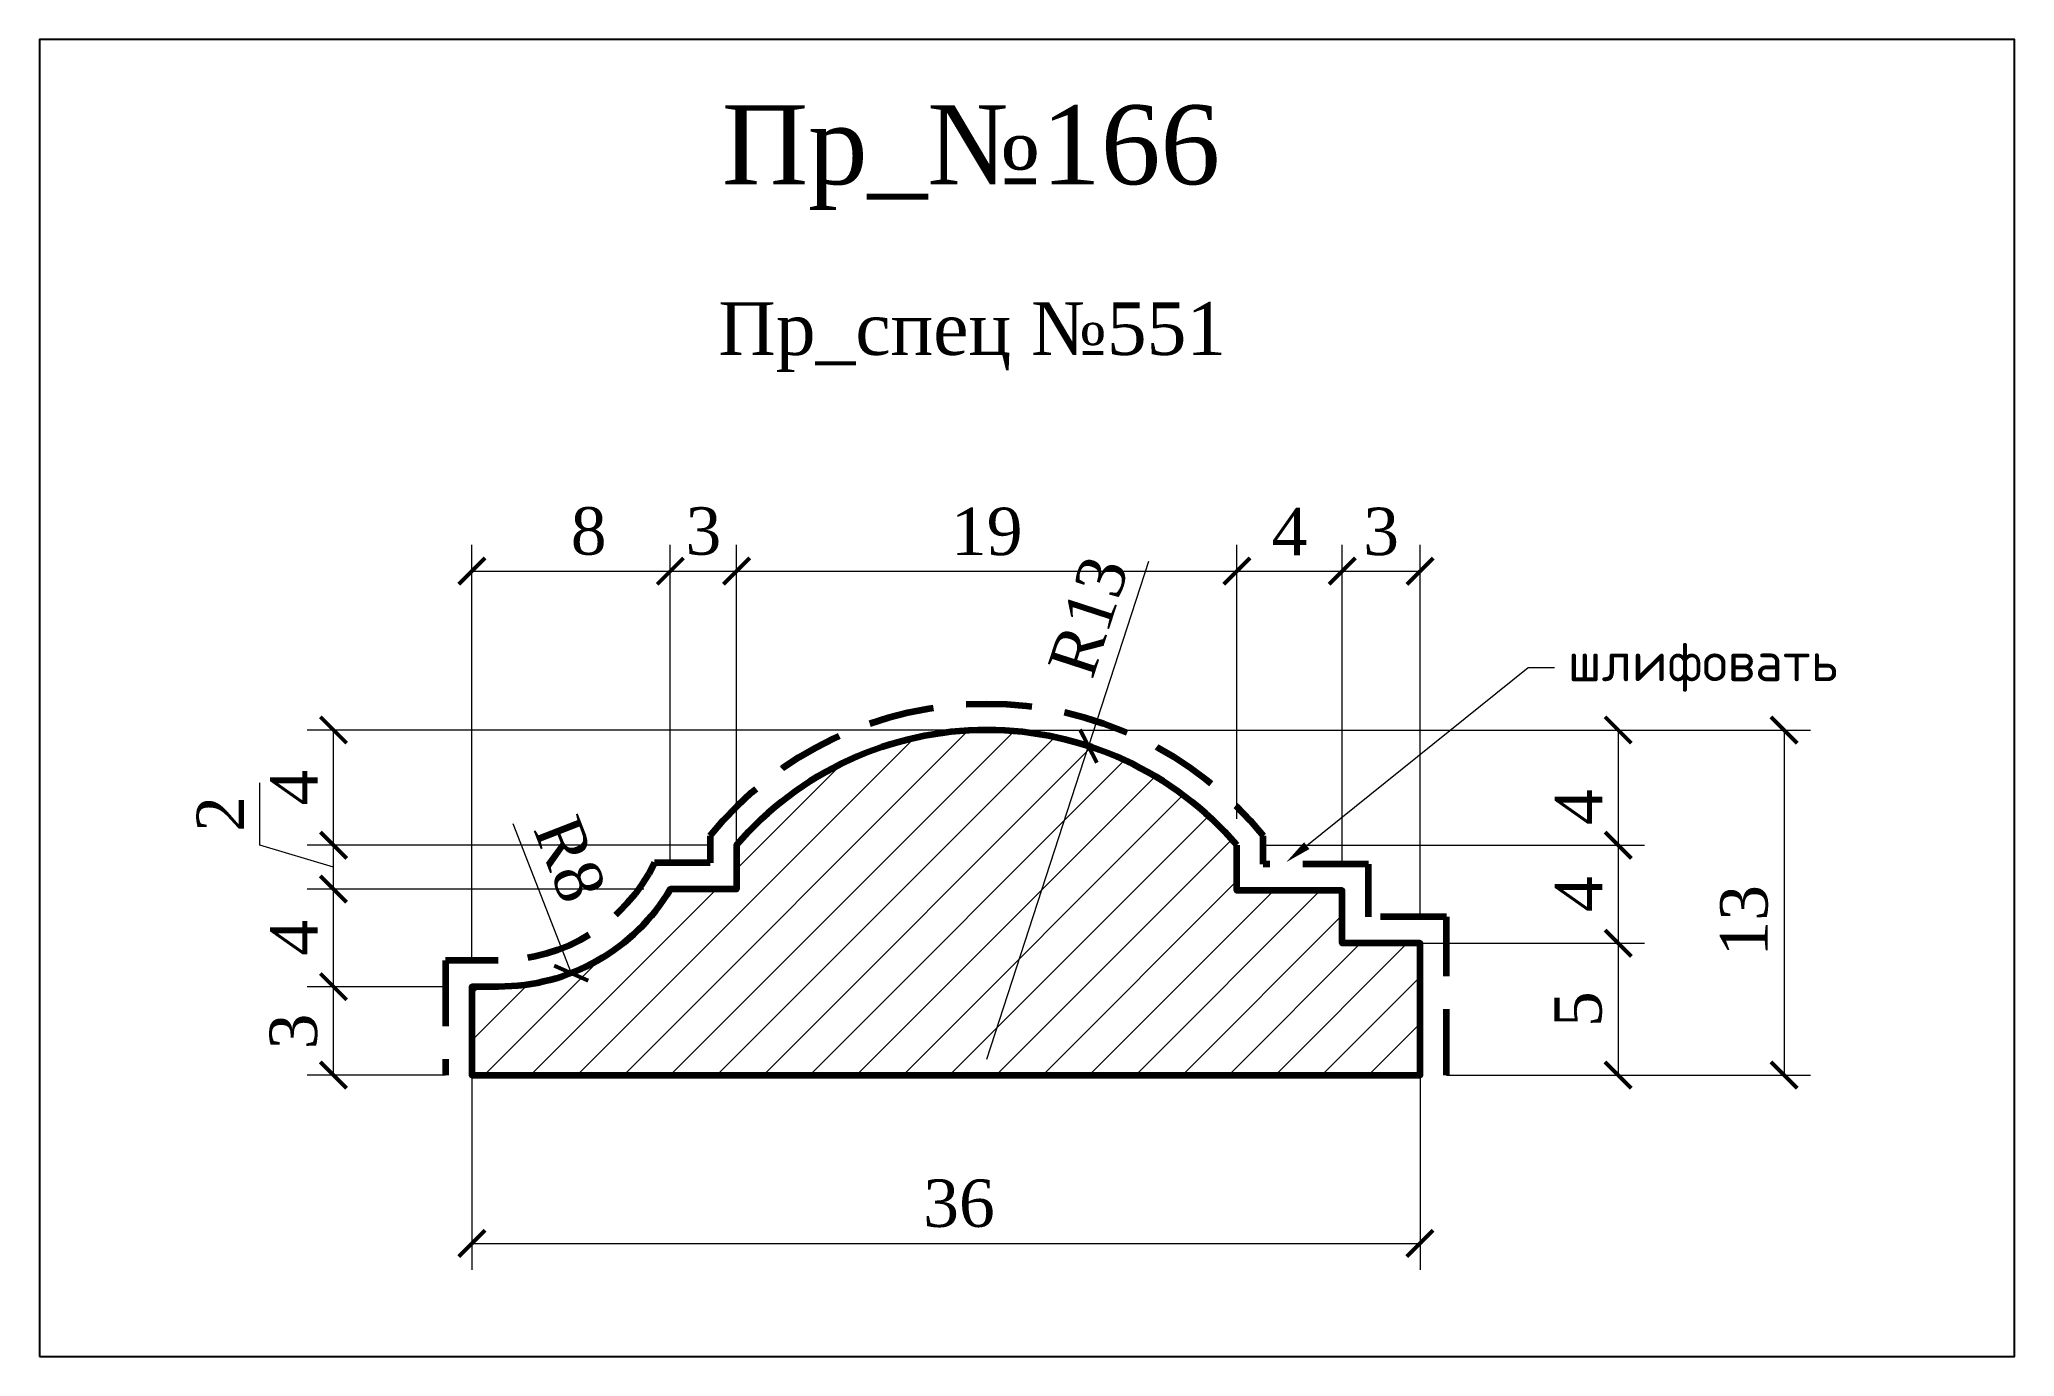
# Model space of a CAD drawing. Header units: millimetres. Extents: x 304964.5 to 305039.5, y -91742.6 to -91692.6.
import ezdxf
from ezdxf import colors
from ezdxf.entities.mleader import LeaderData, LeaderLine
from ezdxf.math import Vec2, Vec3

# ---------------------------------------------------------------- set-up
doc = ezdxf.new("R2010")
doc.units = ezdxf.units.MM
doc.header["$MEASUREMENT"] = 0
doc.linetypes.add('HIDDEN', pattern=[0.375, 0.25, -0.125])
doc.layers.add('Outside panel', color=7, linetype='Continuous', lineweight=18, true_color=0x7f5e57)
for name, color, linetype, lineweight in [('линия 15', 7, 'Continuous', 15), ('линия 50', 1, 'Continuous', 211), ('служебный слой РАЗМЕРЫ', 7, 'Continuous', 9)]:
    doc.layers.add(name, color=color, linetype=linetype, lineweight=lineweight)
doc.styles.add('ELECT', font='times.ttf')
doc.styles.get("Standard").update_dxf_attribs({"font": 'times.ttf'})
doc.styles.add('ЕСКД профили текст', font='isocpeur.ttf')
doc.dimstyles.new('M_1', dxfattribs={"dimtxt": 1.8, "dimasz": 1, "dimexe": 1, "dimexo": 1, "dimgap": 0.6, "dimtad": 1, "dimdec": 0, "dimdsep": 46, "dimtxsty": 'Standard', "dimblk": 'ARCHTICK', "dimcen": -5, "dimclrd": 7, "dimclre": 7, "dimclrt": 7, "dimadec": 0, "dimazin": 0, "dimtfac": 1, "dimtdec": 0, "dimtmove": 0, "dimatfit": 3, "dimfxl": 1, "dimtolj": 1, "dimtzin": 0, "dimlwd": 5, "dimlwe": 5, "dimarcsym": 0})

# ---------------------------------------------------------------- blocks, each defined once
blk = doc.blocks.new('_ArchTick')
at = {"color": 0, "linetype": 'ByBlock', "const_width": 0.15}
blk.add_lwpolyline([(-0.5, -0.5), (0.5, 0.5)], dxfattribs=at)
blk = doc.blocks.new('*D17')
at = {"layer": 'Defpoints', "color": 0, "ltscale": 1000, "transparency": 16777216}
for p in [(304981.988, -91721.06), (304984.725, -91728.096)]:
    blk.add_point(p, dxfattribs=at)
at = {"layer": 'линия 15', "color": 7, "lineweight": 5, "ltscale": 1000, "transparency": 16777216}
blk.add_line((304982.513, -91722.408), (304984.725, -91728.096), dxfattribs=at)
at = {"layer": 'линия 15', "color": 7, "lineweight": 5, "ltscale": 1000, "transparency": 16777216, "rotation": 291.2518974516074}
blk.add_blockref('_ArchTick', (304984.725, -91728.096), dxfattribs=at)
at = {"layer": 'линия 15', "color": 7, "ltscale": 1000, "transparency": 16777216, "insert": (304984.669, -91723.771), "char_height": 1.8, "attachment_point": 5, "rotation": 291.2519}
blk.add_mtext('\\A1;R8', dxfattribs=at)
blk = doc.blocks.new('*D16')
at = {"layer": 'Defpoints', "color": 0, "ltscale": 1000, "transparency": 16777216}
for p in [(305004.367, -91719.476), (305000.504, -91731.364)]:
    blk.add_point(p, dxfattribs=at)
at = {"layer": 'линия 15', "color": 7, "lineweight": 5, "ltscale": 1000, "transparency": 16777216}
for p in [(305006.643, -91712.472), (305000.504, -91731.364)]:
    blk.add_line(p, (305004.367, -91719.476), dxfattribs=at)
at = {"layer": 'линия 15', "color": 7, "lineweight": 5, "ltscale": 1000, "transparency": 16777216, "rotation": 251.9978837878379}
blk.add_blockref('_ArchTick', (305004.367, -91719.476), dxfattribs=at)
at = {"layer": 'линия 15', "color": 7, "ltscale": 1000, "transparency": 16777216, "insert": (305004.373, -91714.555), "char_height": 1.8, "attachment_point": 5, "rotation": 71.99788}
blk.add_mtext('\\A1;R13', dxfattribs=at)
blk = doc.blocks.new('*D14')
at = {"layer": 'Defpoints', "color": 0, "ltscale": 1000, "transparency": 16777216}
for p in [(304975.698, -91723.24), (304991.004, -91723.24), (304988.487, -91724.902)]:
    blk.add_point(p, dxfattribs=at)
at = {"layer": 'линия 15', "color": 7, "lineweight": 5, "ltscale": 1000, "transparency": 16777216}
for p, q in [((304972.898, -91723.231), (304972.898, -91720.87)), ((304975.698, -91724.071), (304972.898, -91723.231)), ((304990.004, -91723.24), (304974.698, -91723.24)), ((304975.698, -91724.902), (304975.698, -91723.24)), ((304987.487, -91724.902), (304974.698, -91724.902))]:
    blk.add_line(p, q, dxfattribs=at)
for p, rotation in [((304975.698, -91723.24), 90), ((304975.698, -91724.902), 270)]:
    blk.add_blockref('_ArchTick', p, dxfattribs=dict(at, rotation=rotation))
at = {"layer": 'линия 15', "color": 7, "ltscale": 1000, "transparency": 16777216, "insert": (304971.398, -91722.05), "char_height": 1.8, "attachment_point": 5, "rotation": 90}
blk.add_mtext('\\A1;2', dxfattribs=at)
blk = doc.blocks.new('*D12')
at = {"layer": 'Defpoints', "color": 0, "ltscale": 1000, "transparency": 16777216}
for p in [(304975.698, -91728.609), (304980.954, -91728.609), (304980.954, -91731.964)]:
    blk.add_point(p, dxfattribs=at)
at = {"layer": 'линия 15', "color": 7, "lineweight": 5, "ltscale": 1000, "transparency": 16777216}
for p, q in [((304979.954, -91728.609), (304974.698, -91728.609)), ((304975.698, -91731.964), (304975.698, -91728.609)), ((304979.954, -91731.964), (304974.698, -91731.964))]:
    blk.add_line(p, q, dxfattribs=at)
for p, rotation in [((304975.698, -91728.609), 90), ((304975.698, -91731.964), 270)]:
    blk.add_blockref('_ArchTick', p, dxfattribs=dict(at, rotation=rotation))
at = {"layer": 'линия 15', "color": 7, "ltscale": 1000, "transparency": 16777216, "insert": (304974.183, -91730.309), "char_height": 1.8, "attachment_point": 5, "rotation": 90}
blk.add_mtext('\\A1;3', dxfattribs=at)
blk = doc.blocks.new('*D11')
at = {"layer": 'Defpoints', "color": 0, "ltscale": 1000, "transparency": 16777216}
for p in [(305014.004, -91726.96), (305016.959, -91731.964), (305024.482, -91731.964)]:
    blk.add_point(p, dxfattribs=at)
at = {"layer": 'линия 15', "color": 7, "lineweight": 5, "ltscale": 1000, "transparency": 16777216}
for p, q in [((305015.004, -91726.96), (305025.482, -91726.96)), ((305024.482, -91726.96), (305024.482, -91731.964)), ((305017.959, -91731.964), (305025.482, -91731.964))]:
    blk.add_line(p, q, dxfattribs=at)
for p, rotation in [((305024.482, -91726.96), 90), ((305024.482, -91731.964), 270)]:
    blk.add_blockref('_ArchTick', p, dxfattribs=dict(at, rotation=rotation))
at = {"layer": 'линия 15', "color": 7, "ltscale": 1000, "transparency": 16777216, "insert": (305022.966, -91729.462), "char_height": 1.8, "attachment_point": 5, "rotation": 90}
blk.add_mtext('\\A1;5', dxfattribs=at)
blk = doc.blocks.new('*D10')
at = {"layer": 'Defpoints', "color": 0, "ltscale": 1000, "transparency": 16777216}
for p in [(305010.004, -91723.24), (305014.004, -91726.96), (305024.482, -91726.96)]:
    blk.add_point(p, dxfattribs=at)
at = {"layer": 'линия 15', "color": 7, "lineweight": 5, "ltscale": 1000, "transparency": 16777216}
for p, q in [((305011.004, -91723.24), (305025.482, -91723.24)), ((305024.482, -91723.24), (305024.482, -91726.96)), ((305015.004, -91726.96), (305025.482, -91726.96))]:
    blk.add_line(p, q, dxfattribs=at)
for p, rotation in [((305024.482, -91723.24), 90), ((305024.482, -91726.96), 270)]:
    blk.add_blockref('_ArchTick', p, dxfattribs=dict(at, rotation=rotation))
at = {"layer": 'линия 15', "color": 7, "ltscale": 1000, "transparency": 16777216, "insert": (305022.982, -91725.1), "char_height": 1.8, "attachment_point": 5, "rotation": 90}
blk.add_mtext('\\A1;4', dxfattribs=at)
blk = doc.blocks.new('*D9')
at = {"layer": 'Defpoints', "color": 0, "ltscale": 1000, "transparency": 16777216}
for p in [(305000.504, -91718.864), (305010.004, -91723.24), (305024.482, -91723.24)]:
    blk.add_point(p, dxfattribs=at)
at = {"layer": 'линия 15', "color": 7, "lineweight": 5, "ltscale": 1000, "transparency": 16777216}
for p, q in [((305001.504, -91718.864), (305025.482, -91718.864)), ((305024.482, -91718.864), (305024.482, -91723.24)), ((305011.004, -91723.24), (305025.482, -91723.24))]:
    blk.add_line(p, q, dxfattribs=at)
for p, rotation in [((305024.482, -91718.864), 90), ((305024.482, -91723.24), 270)]:
    blk.add_blockref('_ArchTick', p, dxfattribs=dict(at, rotation=rotation))
at = {"layer": 'линия 15', "color": 7, "ltscale": 1000, "transparency": 16777216, "insert": (305022.982, -91721.79), "char_height": 1.8, "attachment_point": 5, "rotation": 90}
blk.add_mtext('\\A1;4', dxfattribs=at)
blk = doc.blocks.new('*D5')
at = {"layer": 'Defpoints', "color": 0, "ltscale": 1000, "transparency": 16777216}
for p in [(304991.004, -91712.835), (304988.487, -91724.902), (304991.004, -91724.902)]:
    blk.add_point(p, dxfattribs=at)
at = {"layer": 'линия 15', "color": 7, "lineweight": 5, "ltscale": 1000, "transparency": 16777216}
for p, q in [((304988.487, -91723.902), (304988.487, -91711.835)), ((304991.004, -91723.902), (304991.004, -91711.835)), ((304988.487, -91712.835), (304991.004, -91712.835))]:
    blk.add_line(p, q, dxfattribs=at)
at = {"layer": 'линия 15', "color": 7, "lineweight": 5, "ltscale": 1000, "transparency": 16777216, "rotation": 180}
blk.add_blockref('_ArchTick', (304988.487, -91712.835), dxfattribs=at)
at = {"layer": 'линия 15', "color": 7, "lineweight": 5, "ltscale": 1000, "transparency": 16777216}
blk.add_blockref('_ArchTick', (304991.004, -91712.835), dxfattribs=at)
at = {"layer": 'линия 15', "color": 7, "ltscale": 1000, "transparency": 16777216, "insert": (304989.746, -91711.32), "char_height": 1.8, "attachment_point": 5}
blk.add_mtext('\\A1;3', dxfattribs=at)
blk = doc.blocks.new('*D4')
at = {"layer": 'Defpoints', "color": 0, "ltscale": 1000, "transparency": 16777216}
for p in [(304988.487, -91712.835), (304988.487, -91724.902), (304980.954, -91728.609)]:
    blk.add_point(p, dxfattribs=at)
at = {"layer": 'линия 15', "color": 7, "lineweight": 5, "ltscale": 1000, "transparency": 16777216}
for p, q in [((304980.954, -91727.609), (304980.954, -91711.835)), ((304988.487, -91723.902), (304988.487, -91711.835)), ((304980.954, -91712.835), (304988.487, -91712.835))]:
    blk.add_line(p, q, dxfattribs=at)
at = {"layer": 'линия 15', "color": 7, "lineweight": 5, "ltscale": 1000, "transparency": 16777216, "rotation": 180}
blk.add_blockref('_ArchTick', (304980.954, -91712.835), dxfattribs=at)
at = {"layer": 'линия 15', "color": 7, "lineweight": 5, "ltscale": 1000, "transparency": 16777216}
blk.add_blockref('_ArchTick', (304988.487, -91712.835), dxfattribs=at)
at = {"layer": 'линия 15', "color": 7, "ltscale": 1000, "transparency": 16777216, "insert": (304985.388, -91711.32), "char_height": 1.8, "attachment_point": 5}
blk.add_mtext('\\A1;8', dxfattribs=at)
blk = doc.blocks.new('*D3')
at = {"layer": 'Defpoints', "color": 0, "ltscale": 1000, "transparency": 16777216}
for p in [(305000.504, -91718.864), (305016.959, -91731.964), (305030.784, -91731.964)]:
    blk.add_point(p, dxfattribs=at)
at = {"layer": 'линия 15', "color": 7, "lineweight": 5, "ltscale": 1000, "transparency": 16777216}
for p, q in [((305001.504, -91718.864), (305031.784, -91718.864)), ((305030.784, -91718.864), (305030.784, -91731.964)), ((305017.959, -91731.964), (305031.784, -91731.964))]:
    blk.add_line(p, q, dxfattribs=at)
for p, rotation in [((305030.784, -91718.864), 90), ((305030.784, -91731.964), 270)]:
    blk.add_blockref('_ArchTick', p, dxfattribs=dict(at, rotation=rotation))
at = {"layer": 'линия 15', "color": 7, "ltscale": 1000, "transparency": 16777216, "insert": (305029.269, -91726.107), "char_height": 1.8, "attachment_point": 5, "rotation": 90}
blk.add_mtext('\\A1;13', dxfattribs=at)
blk = doc.blocks.new('*D2')
at = {"layer": 'Defpoints', "color": 0, "ltscale": 1000, "transparency": 16777216}
for p in [(305016.959, -91726.96), (304980.954, -91728.609), (305016.959, -91738.356)]:
    blk.add_point(p, dxfattribs=at)
at = {"layer": 'линия 15', "color": 7, "lineweight": 5, "ltscale": 1000, "transparency": 16777216}
for p, q in [((305016.959, -91727.96), (305016.959, -91739.356)), ((304980.954, -91729.609), (304980.954, -91739.356)), ((304980.954, -91738.356), (305016.959, -91738.356))]:
    blk.add_line(p, q, dxfattribs=at)
at = {"layer": 'линия 15', "color": 7, "lineweight": 5, "ltscale": 1000, "transparency": 16777216, "rotation": 180}
blk.add_blockref('_ArchTick', (304980.954, -91738.356), dxfattribs=at)
at = {"layer": 'линия 15', "color": 7, "lineweight": 5, "ltscale": 1000, "transparency": 16777216}
blk.add_blockref('_ArchTick', (305016.959, -91738.356), dxfattribs=at)
at = {"layer": 'линия 15', "color": 7, "ltscale": 1000, "transparency": 16777216, "insert": (304999.451, -91736.84), "char_height": 1.8, "attachment_point": 5}
blk.add_mtext('\\A1;36', dxfattribs=at)

msp = doc.modelspace()

# ---------------------------------------------------------------- hatches: boundary and pattern name
at = {"layer": 'Outside panel', "ltscale": 1000}
h = msp.add_hatch(dxfattribs=at)
h.set_pattern_fill('ANSI31', color=256, scale=10, angle=180)
h.set_pattern_definition([(225, (213846.4524, -401734.1541), (0.8838834765, -0.8838834765), [])])
h.paths.add_polyline_path([(304981.952, -91728.609), (304980.954, -91728.609), (304980.954, -91731.964), (305016.959, -91731.964), (305016.959, -91726.96), (305014.004, -91726.96), (305014.004, -91724.957), (305010.004, -91724.957), (305010.004, -91723.24, 0.460628), (304991.004, -91723.24), (304991.004, -91724.902), (304988.487, -91724.902, -0.266451)])

# ---------------------------------------------------------------- linework, layer by layer
at = {"color": 6, "ltscale": 1000}
msp.add_lwpolyline([(304964.534, -91742.649), (305039.534, -91742.649), (305039.534, -91692.649), (304964.534, -91692.649)], close=True, dxfattribs=at)
at = {"layer": 'линия 50', "color": 1, "linetype": 'HIDDEN', "ltscale": 10, "true_color": 0xff0909, "extrusion": (0, 0, -1)}
msp.add_lwpolyline([(-305017.959, -91731.964), (-305017.959, -91725.96), (-305015.004, -91725.96), (-305015.004, -91723.957), (-305011.004, -91723.957), (-305011.004, -91722.879, -0.477592), (-304990.004, -91722.879), (-304990.004, -91723.902), (-304987.889, -91723.902, 0.289455), (-304981.955, -91727.609), (-304979.954, -91727.609), (-304979.954, -91731.964)], format="xyb", dxfattribs=at)
at = {"layer": 'линия 50', "color": 7, "extrusion": (0, 0, -1)}
msp.add_lwpolyline([(-305010.004, -91723.24, -0.460628), (-304991.004, -91723.24), (-304991.004, -91724.902), (-304988.487, -91724.902, 0.266451), (-304981.952, -91728.609), (-304980.954, -91728.609), (-304980.954, -91731.964), (-305016.959, -91731.964), (-305016.959, -91726.96), (-305014.004, -91726.96), (-305014.004, -91724.957), (-305010.004, -91724.957)], format="xyb", close=True, dxfattribs=at)

# ---------------------------------------------------------------- texts
at = {"color": 5, "ltscale": 1000, "style": 'ELECT'}
msp.add_text('Пр_№166', height=3, dxfattribs=at).set_placement((304990.445, -91698.144))
at = {"color": 7, "ltscale": 1000, "style": 'ELECT'}
msp.add_text('Пр_спец №551', height=2, dxfattribs=at).set_placement((304990.312, -91704.623))

# ---------------------------------------------------------------- dimensions: what is measured, and where the dimension line sits
at = {"layer": 'линия 15', "color": 7, "ltscale": 1000}
for base, p2, picture, middle in [((304988.487, -91712.835), (304988.487, -91724.902), '*D4', (304985.388, -91712.835)), ((305016.959, -91738.356), (305016.959, -91726.96), '*D2', (304999.451, -91738.356))]:
    dim = msp.add_linear_dim(base=base, p1=(304980.954, -91728.609), p2=p2, dimstyle='M_1', dxfattribs=at)
    dim.commit()
    dim.dimension.update_dxf_attribs({"geometry": picture, "text_midpoint": middle, "dimtype": 128})
dim = msp.add_linear_dim(base=(304991.004, -91712.835), p1=(304988.487, -91724.902), p2=(304991.004, -91724.902), dimstyle='M_1', dxfattribs=at)
dim.commit()
dim.dimension.update_dxf_attribs({"geometry": '*D5', "text_midpoint": (304989.746, -91711.32)})
for base, p1, p2 in [((305010.004, -91712.835), (304991.004, -91724.902), (305010.004, -91723.24)), ((305014.004, -91712.835), (305010.004, -91723.24), (305014.004, -91724.957)), ((305016.959, -91712.835), (305014.004, -91724.957), (305016.959, -91726.96))]:
    msp.add_linear_dim(base=base, p1=p1, p2=p2, dimstyle='M_1', dxfattribs=at).render()
dim = msp.add_radius_dim(center=(305000.5041, -91731.3642), mpoint=(305004.3673, -91719.4761), dimstyle='M_1', dxfattribs=at)
dim.commit()
dim.dimension.update_dxf_attribs({"geometry": '*D16', "text_midpoint": (305004.373, -91714.5547)})
for base, p1, p2 in [((304975.698, -91718.864), (304991.004, -91723.24), (305000.504, -91718.864)), ((304975.698, -91724.902), (304980.954, -91728.609), (304988.487, -91724.902))]:
    msp.add_linear_dim(base=base, p1=p1, p2=p2, angle=90, dimstyle='M_1', dxfattribs=at).render()
for base, p1, p2, picture, middle in [((305024.482, -91723.24), (305000.504, -91718.864), (305010.004, -91723.24), '*D9', (305024.482, -91721.79)), ((305030.784, -91731.964), (305000.504, -91718.864), (305016.959, -91731.964), '*D3', (305030.784, -91726.107)), ((304975.698, -91728.609), (304980.954, -91731.964), (304980.954, -91728.609), '*D12', (304975.698, -91730.309))]:
    dim = msp.add_linear_dim(base=base, p1=p1, p2=p2, angle=90, dimstyle='M_1', dxfattribs=at)
    dim.commit()
    dim.dimension.update_dxf_attribs({"geometry": picture, "text_midpoint": middle, "dimtype": 128})
for base, p1, p2, picture, middle in [((304975.698, -91723.24), (304988.487, -91724.902), (304991.004, -91723.24), '*D14', (304971.398, -91722.631)), ((305024.482, -91726.96), (305010.004, -91723.24), (305014.004, -91726.96), '*D10', (305022.982, -91725.1)), ((305024.482, -91731.964), (305014.004, -91726.96), (305016.959, -91731.964), '*D11', (305022.966, -91729.462))]:
    dim = msp.add_linear_dim(base=base, p1=p1, p2=p2, angle=90, dimstyle='M_1', dxfattribs=at)
    dim.commit()
    dim.dimension.update_dxf_attribs({"geometry": picture, "text_midpoint": middle})
dim = msp.add_radius_dim(center=(304981.988, -91721.06), mpoint=(304984.725, -91728.096), dimstyle='M_1', dxfattribs=at)
dim.commit()
dim.dimension.update_dxf_attribs({"geometry": '*D17', "text_midpoint": (304983.256, -91724.32), "dimtype": 132})

# ---------------------------------------------------------------- leaders
at = {"layer": 'служебный слой РАЗМЕРЫ'}
ml = msp.add_multileader_mtext('Standard', dxfattribs=at)
ml.set_content('\\A1;шлифовать', color=256, style='ЕСКД профили текст')
ml.set_leader_properties(color=256, linetype='ByLayer', lineweight=-1)
ml.build(insert=Vec2(0, 0))
ml.multileader.update_dxf_attribs({"dogleg_length": 1, "arrow_head_size": 1})
ctx = ml.context
ctx.base_point, ctx.char_height, ctx.arrow_head_size, ctx.landing_gap_size, ctx.plane_origin = Vec3(305022.063, -91716.488), 1.5, 1, 0.5, Vec3(305041.098, -91685.633)
notes = []
notes.append((ctx, [(1, (1, 1, 0), (305021.063, -91716.488), (1, 0), 1, [(0, [(305011.879, -91723.881)], 0, [])])]))
ctx.mtext.insert, ctx.mtext.flow_direction = Vec3(305022.563, -91715.513), 5
for ctx, leaders in notes:
    for number, flags, end, landing, length, lines in leaders:
        leader = LeaderData()
        leader.index, (leader.has_last_leader_line, leader.has_dogleg_vector, leader.attachment_direction) = number, flags
        leader.last_leader_point, leader.dogleg_vector, leader.dogleg_length = Vec3(end), Vec3(landing), length
        for number, points, colour, breaks in lines:
            line = LeaderLine()
            line.index, line.vertices, line.color, line.breaks = number, Vec3.list(points), colors.encode_raw_color(colour), breaks
            leader.lines.append(line)
        ctx.leaders.append(leader)

doc.saveas('drawing.dxf')
